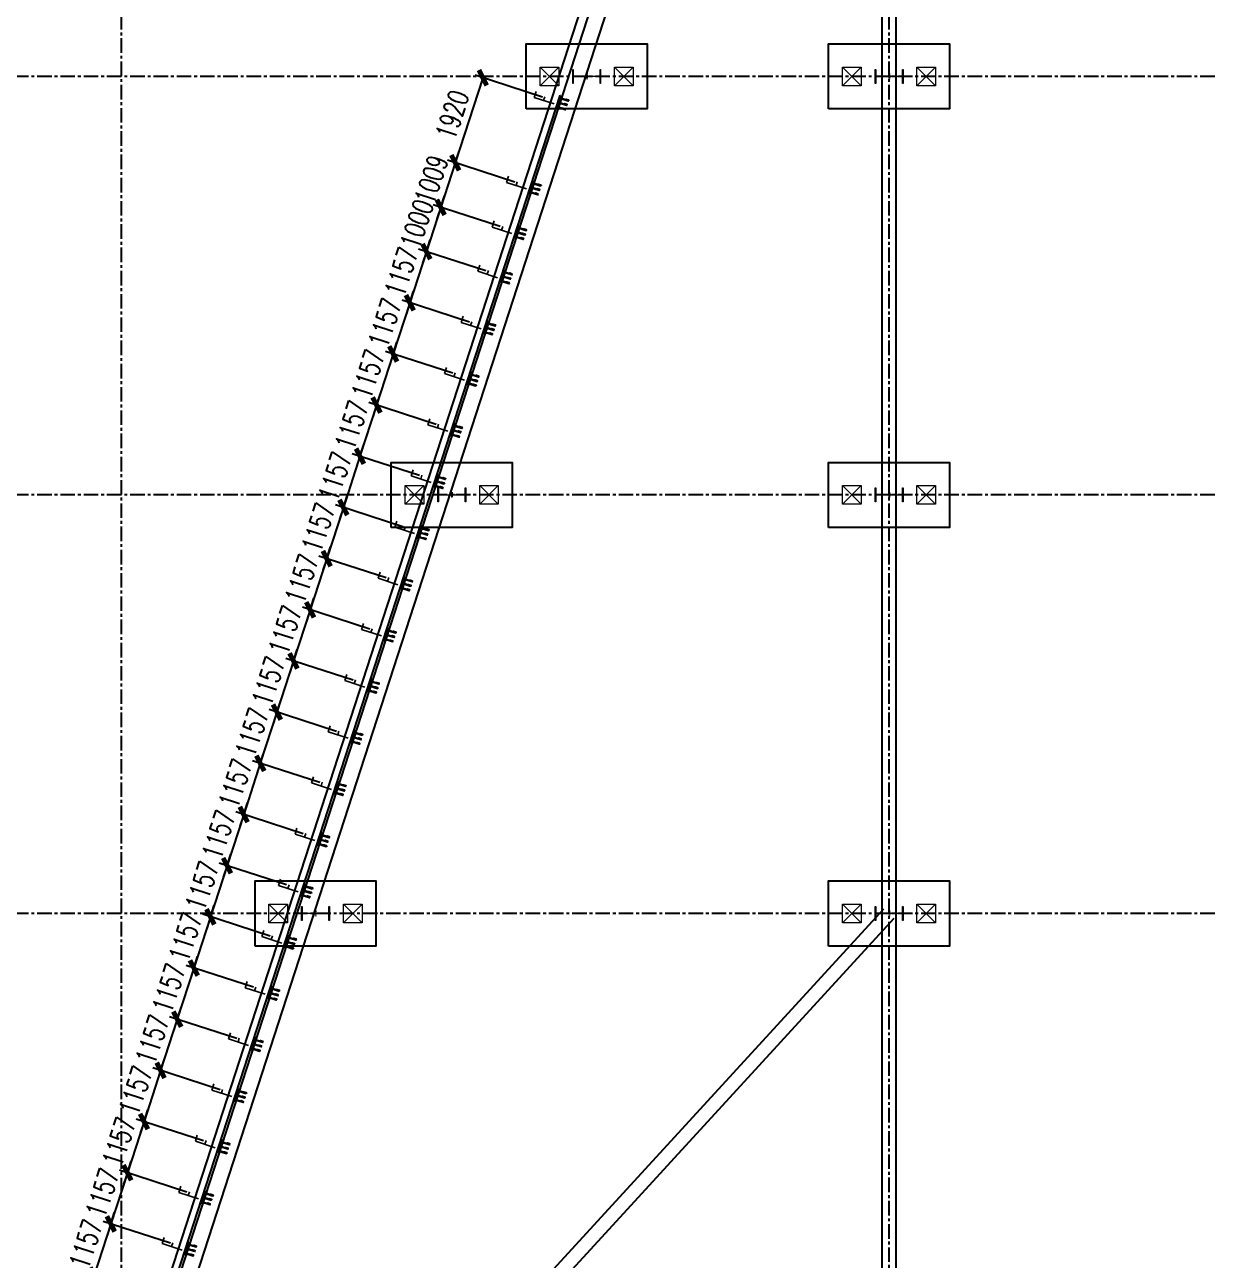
# Model space of a CAD drawing. Extents: x 782294 to 1727252, y -631030 to 17645.
# Drawn here: x 1018017 to 1043480, y -190389 to -163820 of the extents above; entities that cross this region are included whole.
import ezdxf

# ---------------------------------------------------------------- set-up
doc = ezdxf.new("R2010")
doc.units = 0
doc.linetypes.add('CENTER', pattern=[2, 1.25, -0.25, 0.25, -0.25])
doc.layers.get('Defpoints').update_dxf_attribs({"color": 210})
for name, color, linetype in [('!ZN1-填充-8', 8, 'Continuous'), ('!ZN3-铝板幕墙-3', 3, 'Continuous'), ('2钢材断面', 2, 'Continuous'), ('30预埋件', 30, 'Continuous'), ('40钢材投影', 40, 'Continuous'), ('ALT_CEN-0-30', 1, 'CENTER'), ('DIM', 173, 'Continuous'), ('DOTE', 1, 'CENTER'), ('S-BKL', 4, 'Continuous'), ('S-DOTE1', 140, 'CENTER'), ('S-HATCH1-W', 252, 'Continuous'), ('结构轮廓线', 1, 'Continuous')]:
    doc.layers.add(name, color=color, linetype=linetype)
doc.layers.add('S-col', color=2, linetype='Continuous', lineweight=0)
doc.layers.add('S-zhuang', color=1, linetype='Continuous', lineweight=0)
doc.styles.add('DHTEXT-1', font='romans.shx', dxfattribs={"width": 0.7, "bigfont": 'chinese.shx'})
doc.dimstyles.new('ZN175', dxfattribs={"dimscale": 175, "dimtxt": 2.5, "dimasz": 1.5, "dimexe": 1, "dimexo": 2, "dimgap": 0.9, "dimtad": 1, "dimdec": 0, "dimdsep": 46, "dimtxsty": 'DHTEXT-1', "dimblk": 'ARCHTICK', "dimcen": 2.5, "dimclrd": 173, "dimclre": 173, "dimclrt": 7, "dimazin": 2, "dimtfac": 1, "dimtdec": 0, "dimtix": 1, "dimtmove": 2, "dimatfit": 3, "dimfxl": 0, "dimtolj": 1, "dimtzin": 0, "dimarcsym": 0})

# ---------------------------------------------------------------- blocks, each defined once
blk = doc.blocks.new('20250901082728')
at = {"layer": 'DOTE', "ltscale": 250}
for p, q in [((10499.95834201179, -5994.007511187607), (10499.95834201202, 99662.32227753193)), ((26999.95834201179, -5993.867309220164), (26999.95834201179, 99662.32227753228)), ((109499.958342012, 81000.00000000044), (-8092.241983257001, 81000.0000000002)), ((109499.958342012, 72000.00000000067), (-8092.241983257001, 72000.0000000002)), ((109499.958342012, 63000.00000000044), (-8092.241983257001, 63000.00000000044))]:
    blk.add_line(p, q, dxfattribs=at)
at = {"layer": 'DOTE', "linetype": 'ByBlock'}
blk.add_lwpolyline([(-2087.56196256401, 12582.61856275247), (24398.96629136708, 94214.71428946438)], dxfattribs=at)
blk = doc.blocks.new('234')
at = {"layer": '!ZN1-填充-8'}
h = blk.add_hatch(color=252, dxfattribs=at)
h.dxf.hatch_style = 1
h.paths.add_polyline_path([(-105.0000001721201, -9.999999742969521), (-112.944251794368, -9.999999742969521), (-105.0000000904838, -18.00872988569608)])
h = blk.add_hatch(color=252, dxfattribs=at)
h.dxf.hatch_style = 1
h.paths.add_polyline_path([(-95.00000097590964, -18.00872988569608), (-105.0000005331822, -18.00872989588242), (-105.0000005331822, -9.999999753155862), (-95.0000008942734, -9.999999742969521)])
h = blk.add_hatch(color=252, dxfattribs=at)
h.dxf.hatch_style = 1
h.paths.add_polyline_path([(-95.0000008942734, -9.999999742969521), (-87.05574927202542, -9.999999742969521), (-95.00000097590964, -18.00872988569608)])
h = blk.add_hatch(color=252, dxfattribs=at)
h.dxf.hatch_style = 1
h.paths.add_polyline_path([(-4.999730351133621, -9.999999742969521), (-12.9439819733816, -9.999999742969521), (-4.999730269497377, -18.00872988569608)])
h = blk.add_hatch(color=252, dxfattribs=at)
h.dxf.hatch_style = 1
h.paths.add_polyline_path([(5.000268845076789, -18.00872988569608), (-4.999730712195742, -18.00872989588242), (-4.999730712195742, -9.999999753155862), (5.000268926713034, -9.999999742969521)])
h = blk.add_hatch(color=252, dxfattribs=at)
h.dxf.hatch_style = 1
h.paths.add_polyline_path([(5.000268926713034, -9.999999742969521), (12.94452054896101, -9.999999742969521), (5.000268845076789, -18.00872988569608)])
h = blk.add_hatch(color=252, dxfattribs=at)
h.dxf.hatch_style = 1
h.paths.add_polyline_path([(95.00000220880611, -10.00000083513441), (87.05575058655813, -10.00000083513441), (95.00000229044235, -18.00873097786098)])
h = blk.add_hatch(color=252, dxfattribs=at)
h.dxf.hatch_style = 1
h.paths.add_polyline_path([(105.0000014050165, -18.00873097786098), (95.00000184774399, -18.00873098804732), (95.00000184774399, -10.00000084532076), (105.0000014866528, -10.00000083513441)])
h = blk.add_hatch(color=252, dxfattribs=at)
h.dxf.hatch_style = 1
h.paths.add_polyline_path([(105.0000014866528, -10.00000083513441), (112.9442531089007, -10.00000083513441), (105.0000014050165, -18.00873097786098)])
at = {"layer": '2钢材断面'}
for p, q in [((-150, 0), (-150, -10)), ((150, 0), (-150, 0)), ((150, 0), (150, -10)), ((-94, -10), (-150, -10)), ((0, -10), (-94, -10)), ((105.9999999126303, -10.00000115769217), (0, -10)), ((150, -10), (105.9999999038409, -10.00000015631667))]:
    blk.add_line(p, q, dxfattribs=at)
at = {"layer": '40钢材投影'}
for p, q in [((-105.0000000904838, -18.00872988569608), (-112.944251794368, -9.999999742969521)), ((-105, -10), (-105, -200.0000005788461)), ((-95, -200.0000005788461), (-105, -200.0000005788461)), ((-95, -10), (-95, -200.0000005788461)), ((-95.00000097590964, -18.00872988569608), (-87.05574927202542, -9.999999742969521)), ((-4.999730269497377, -18.00872988569608), (-12.9439819733816, -9.999999742969521)), ((-5, -10), (-5, -200.0000005788461)), ((5, -200.0000005788461), (-5, -200.0000005788461)), ((5, -10), (5, -200.0000005788461)), ((5.000268845076789, -18.00872988569608), (12.94452054896101, -9.999999742969521)), ((95.00000229044235, -18.00873097786098), (87.05575058655813, -10.00000083513441)), ((95.00000238092616, -10), (95.00000238092616, -200.0000005788461)), ((105.0000023809262, -200.0000005788461), (95.00000238092616, -200.0000005788461)), ((105.0000023809262, -10), (105.0000023809262, -200.0000005788461)), ((105.0000014050165, -18.00873097786098), (112.9442531089007, -10.00000083513441))]:
    blk.add_line(p, q, dxfattribs=at)
for points in [[(-95, -172.0000005788461), (-95, -150.0000005788461), (-85, -150.0000005788461), (-85, -200.0000005788461), (-95, -200.0000005788461), (-95, -184.0000005788461)], [(5, -172.0000005788461), (5, -150.0000005788461), (15, -150.0000005788461), (15, -200.0000005788461), (5, -200.0000005788461), (5, -184.0000005788461)], [(105.0000023809262, -172.0000005788461), (105.0000023809262, -150.0000005788461), (115.0000023809262, -150.0000005788461), (115.0000023809262, -200.0000005788461), (105.0000023809262, -200.0000005788461), (105.0000023809262, -184.0000005788461)]]:
    blk.add_lwpolyline(points, dxfattribs=at)
at = {"layer": 'ALT_CEN-0-30', "ltscale": 0.3}
for p, q in [((-100, 0), (-100, -215.2954922874487)), ((0, 0), (0, -215.2954922874487)), ((100.0000023809262, 0), (100.0000023809262, -215.2954922874487))]:
    blk.add_line(p, q, dxfattribs=at)
blk = doc.blocks.new('20250912155743')
at = {"layer": '40钢材投影', "color": 2, "ltscale": 500, "rotation": 72.02175323771911}
blk.add_blockref('234', (0, 0), dxfattribs=at)
at = {"layer": '30预埋件', "style": 'DHTEXT-1', "text_generation_flag": 6, "width": 0.55}
blk.add_attdef('B', (-95.28506562643452, -79.7298647048301), '', height=450, rotation=251.9335077013559, dxfattribs=at)
blk = doc.blocks.new('20250913102435')
at = {"layer": '结构轮廓线', "ltscale": 500}
for p in [(19879.99013405549, 80446.3572041255), (19287.31602494745, 78619.93467990935), (18975.9740543064, 77660.48330659329), (18667.43835867988, 76709.6799302403), (18310.34184271249, 75609.22841724387), (17953.24532674497, 74508.77690424694), (17596.14881077758, 73408.32539125014), (17239.05229481007, 72307.87387825336), (16881.95577884256, 71207.42236525647), (16524.85926287516, 70106.97085225975), (16167.76274690777, 69006.51933926294), (15810.66623094026, 67906.06782626631), (15453.56971497287, 66805.61631326945), (15096.47319900547, 65705.16480027276), (14739.37668303796, 64604.7132872761), (14382.28016707057, 63504.26177427929), (14025.193243708, 62403.83982246852), (13668.09672774049, 61303.38830947163), (13311.00021177309, 60202.93679647488), (12953.9036958057, 59102.4852834781), (12596.80717983819, 58002.03377048144), (12239.71066387068, 56901.58225748458), (11882.6141479034, 55801.13074448789)]:
    blk.add_blockref('20250912155743', p, dxfattribs=at).add_auto_attribs({'B': 'F'})
blk = doc.blocks.new('_ArchTick')
at = {"color": 0, "linetype": 'ByBlock', "const_width": 0.4}
blk.add_lwpolyline([(-0.5, -0.5), (0.5, 0.5)], dxfattribs=at)
blk = doc.blocks.new('*D560')
at = {"layer": 'Defpoints', "color": 0, "ltscale": 1750, "transparency": 16777216}
for p in [(1029477.373619386, -165484.6931876392), (1027271.359342755, -166787.5872394753), (1028884.699389331, -167311.1160845854)]:
    blk.add_point(p, dxfattribs=at)
at = {"layer": 'DIM', "color": 173, "linetype": 'ByBlock', "lineweight": -2, "ltscale": 1750, "transparency": 16777216}
for p, q in [((1027864.03357281, -164961.1643425291), (1027271.359342755, -166787.5872394753)), ((1029144.462799579, -165376.6636266127), (1027697.578162906, -164907.1495620158)), ((1028551.788569524, -167203.0865235589), (1027104.903932852, -166733.572458962))]:
    blk.add_line(p, q, dxfattribs=at)
at = {"layer": 'DIM', "color": 173, "lineweight": -2, "ltscale": 1750, "transparency": 16777216, "xscale": 262.5, "yscale": 262.5, "zscale": 262.5}
for p, rotation in [((1027864.03357281, -164961.1643425291), 72.02175323781792), ((1027271.359342755, -166787.5872394753), 252.0217532378179)]:
    blk.add_blockref('_ArchTick', p, dxfattribs=dict(at, rotation=rotation))
at = {"layer": 'DIM', "color": 7, "ltscale": 1750, "transparency": 16777216, "insert": (1027209.81732649, -165758.2440128988), "char_height": 437.5, "attachment_point": 5, "rotation": 72.02175323781789, "style": 'DHTEXT-1'}
blk.add_mtext('\\A1;1920', dxfattribs=at)
blk = doc.blocks.new('*D561')
at = {"layer": 'Defpoints', "color": 0, "ltscale": 1750, "transparency": 16777216}
for p in [(1028884.699389331, -167311.1160845853), (1026959.978233626, -167747.1592244342), (1028573.318280204, -168270.6880695556)]:
    blk.add_point(p, dxfattribs=at)
at = {"layer": 'DIM', "color": 173, "linetype": 'ByBlock', "lineweight": -2, "ltscale": 1750, "transparency": 16777216}
for p, q in [((1027271.359342753, -166787.5872394639), (1027352.381513524, -166537.9041246093)), ((1027271.359342753, -166787.5872394639), (1026959.978233626, -167747.1592244342)), ((1028551.788569525, -167203.0865235568), (1027104.90393285, -166733.5724589496)), ((1028240.407460398, -168162.6585085271), (1026793.522823723, -167693.1444439199)), ((1026959.978233626, -167747.1592244342), (1026878.956062855, -167996.8423392888))]:
    blk.add_line(p, q, dxfattribs=at)
at = {"layer": 'DIM', "color": 173, "lineweight": -2, "ltscale": 1750, "transparency": 16777216, "xscale": 262.5, "yscale": 262.5, "zscale": 262.5}
for p, rotation in [((1027271.359342753, -166787.5872394639), 252.0217532374742), ((1026959.978233626, -167747.1592244342), 72.02175323747419)]:
    blk.add_blockref('_ArchTick', p, dxfattribs=dict(at, rotation=rotation))
at = {"layer": 'DIM', "color": 7, "ltscale": 1750, "transparency": 16777216, "insert": (1026757.789656898, -167151.2414538432), "char_height": 437.5, "attachment_point": 5, "rotation": 72.02175323747419, "style": 'DHTEXT-1'}
blk.add_mtext('\\A1;1009', dxfattribs=at)
blk = doc.blocks.new('*D562')
at = {"layer": 'Defpoints', "color": 0, "ltscale": 1750, "transparency": 16777216}
for p in [(1028573.318280204, -168270.6880695556), (1026651.442537996, -168697.962600786), (1028264.782584578, -169221.4914459086)]:
    blk.add_point(p, dxfattribs=at)
at = {"layer": 'DIM', "color": 173, "linetype": 'ByBlock', "lineweight": -2, "ltscale": 1750, "transparency": 16777216}
for p, q in [((1026959.978233626, -167747.1592244342), (1027041.000404397, -167497.4761095796)), ((1026959.978233626, -167747.1592244342), (1026651.442537996, -168697.962600786)), ((1028240.407460398, -168162.6585085271), (1026793.522823723, -167693.1444439199)), ((1027931.871764771, -169113.4618848801), (1026484.987128093, -168643.9478202717)), ((1026651.442537996, -168697.962600786), (1026570.420367224, -168947.6457156406))]:
    blk.add_line(p, q, dxfattribs=at)
at = {"layer": 'DIM', "color": 173, "lineweight": -2, "ltscale": 1750, "transparency": 16777216, "xscale": 262.5, "yscale": 262.5, "zscale": 262.5}
for p, rotation in [((1026959.978233626, -167747.1592244342), 252.0217532374742), ((1026651.442537996, -168697.962600786), 72.02175323747419)]:
    blk.add_blockref('_ArchTick', p, dxfattribs=dict(at, rotation=rotation))
at = {"layer": 'DIM', "color": 7, "ltscale": 1750, "transparency": 16777216, "insert": (1026447.831254519, -168106.4291345043), "char_height": 437.5, "attachment_point": 5, "rotation": 72.02175323747419, "style": 'DHTEXT-1'}
blk.add_mtext('\\A1;1000', dxfattribs=at)
blk = doc.blocks.new('*D563')
at = {"layer": 'Defpoints', "color": 0, "ltscale": 1750, "transparency": 16777216}
for p in [(1028264.782584578, -169221.4914459086), (1026294.346022024, -169798.414113781), (1027907.68606861, -170321.9429589051)]:
    blk.add_point(p, dxfattribs=at)
at = {"layer": 'DIM', "color": 173, "linetype": 'ByBlock', "lineweight": -2, "ltscale": 1750, "transparency": 16777216}
for p, q in [((1026651.442537996, -168697.962600786), (1026294.346022024, -169798.414113781)), ((1027931.871764771, -169113.4618848801), (1026484.987128093, -168643.9478202717)), ((1026651.442537996, -168697.962600786), (1026732.464708767, -168448.2794859314)), ((1027574.775248804, -170213.9133978766), (1026127.890612121, -169744.3993332668)), ((1026294.346022024, -169798.414113781), (1026213.323851253, -170048.0972286356))]:
    blk.add_line(p, q, dxfattribs=at)
at = {"layer": 'DIM', "color": 173, "lineweight": -2, "ltscale": 1750, "transparency": 16777216, "xscale": 262.5, "yscale": 262.5, "zscale": 262.5}
for p, rotation in [((1026651.442537996, -168697.962600786), 252.0217532374742), ((1026294.346022024, -169798.414113781), 72.02175323747419)]:
    blk.add_blockref('_ArchTick', p, dxfattribs=dict(at, rotation=rotation))
at = {"layer": 'DIM', "color": 7, "ltscale": 1750, "transparency": 16777216, "insert": (1026115.015148718, -169132.0565791777), "char_height": 437.5, "attachment_point": 5, "rotation": 72.02175323747419, "style": 'DHTEXT-1'}
blk.add_mtext('\\A1;1157', dxfattribs=at)
blk = doc.blocks.new('*D564')
at = {"layer": 'Defpoints', "color": 0, "ltscale": 1750, "transparency": 16777216}
for p in [(1027907.68606861, -170321.9429589051), (1025937.249506053, -170898.8656267767), (1027550.589552643, -171422.3944719021)]:
    blk.add_point(p, dxfattribs=at)
at = {"layer": 'DIM', "color": 173, "linetype": 'ByBlock', "lineweight": -2, "ltscale": 1750, "transparency": 16777216}
for p, q in [((1027574.775248804, -170213.9133978766), (1026127.890612121, -169744.3993332668)), ((1026294.346022024, -169798.4141137811), (1026375.368192796, -169548.7309989265)), ((1026294.346022024, -169798.4141137811), (1025937.249506053, -170898.8656267767)), ((1027217.678732837, -171314.3649108736), (1025770.79409615, -170844.8508462624)), ((1025937.249506053, -170898.8656267767), (1025856.227335281, -171148.5487416313))]:
    blk.add_line(p, q, dxfattribs=at)
at = {"layer": 'DIM', "color": 173, "lineweight": -2, "ltscale": 1750, "transparency": 16777216, "xscale": 262.5, "yscale": 262.5, "zscale": 262.5}
for p, rotation in [((1026294.346022024, -169798.4141137811), 252.0217532374742), ((1025937.249506053, -170898.8656267767), 72.02175323747419)]:
    blk.add_blockref('_ArchTick', p, dxfattribs=dict(at, rotation=rotation))
at = {"layer": 'DIM', "color": 7, "ltscale": 1750, "transparency": 16777216, "insert": (1025757.918632747, -170232.5080921731), "char_height": 437.5, "attachment_point": 5, "rotation": 72.02175323747419, "style": 'DHTEXT-1'}
blk.add_mtext('\\A1;1157', dxfattribs=at)
blk = doc.blocks.new('*D565')
at = {"layer": 'Defpoints', "color": 0, "ltscale": 1750, "transparency": 16777216}
for p in [(1027550.589552643, -171422.3944719021), (1025580.152990081, -171999.3171397721), (1027193.493036675, -172522.8459848989)]:
    blk.add_point(p, dxfattribs=at)
at = {"layer": 'DIM', "color": 173, "linetype": 'ByBlock', "lineweight": -2, "ltscale": 1750, "transparency": 16777216}
for p, q in [((1025937.249506053, -170898.8656267767), (1026018.271676824, -170649.1825119221)), ((1025937.249506053, -170898.8656267767), (1025580.152990081, -171999.3171397721)), ((1027217.678732837, -171314.3649108736), (1025770.79409615, -170844.8508462624)), ((1026860.582216869, -172414.8164238703), (1025413.697580178, -171945.3023592578)), ((1025580.152990081, -171999.3171397721), (1025499.13081931, -172249.0002546267))]:
    blk.add_line(p, q, dxfattribs=at)
at = {"layer": 'DIM', "color": 173, "lineweight": -2, "ltscale": 1750, "transparency": 16777216, "xscale": 262.5, "yscale": 262.5, "zscale": 262.5}
for p, rotation in [((1025937.249506053, -170898.8656267767), 252.0217532374742), ((1025580.152990081, -171999.3171397721), 72.02175323747419)]:
    blk.add_blockref('_ArchTick', p, dxfattribs=dict(at, rotation=rotation))
at = {"layer": 'DIM', "color": 7, "ltscale": 1750, "transparency": 16777216, "insert": (1025400.822116775, -171332.9596051686), "char_height": 437.5, "attachment_point": 5, "rotation": 72.02175323747419, "style": 'DHTEXT-1'}
blk.add_mtext('\\A1;1157', dxfattribs=at)
blk = doc.blocks.new('*D566')
at = {"layer": 'Defpoints', "color": 0, "ltscale": 1750, "transparency": 16777216}
for p in [(1027193.493036675, -172522.8459848989), (1025223.056474109, -173099.7686527675), (1026836.396520708, -173623.2974978957)]:
    blk.add_point(p, dxfattribs=at)
at = {"layer": 'DIM', "color": 173, "linetype": 'ByBlock', "lineweight": -2, "ltscale": 1750, "transparency": 16777216}
for p, q in [((1025580.152990081, -171999.3171397721), (1025661.175160852, -171749.6340249175)), ((1025580.152990081, -171999.3171397721), (1025223.056474109, -173099.7686527675)), ((1026860.582216869, -172414.8164238703), (1025413.697580178, -171945.3023592578)), ((1026503.485700902, -173515.2679368672), (1025056.601064206, -173045.7538722532)), ((1025223.056474109, -173099.7686527675), (1025142.034303338, -173349.4517676221))]:
    blk.add_line(p, q, dxfattribs=at)
at = {"layer": 'DIM', "color": 173, "lineweight": -2, "ltscale": 1750, "transparency": 16777216, "xscale": 262.5, "yscale": 262.5, "zscale": 262.5}
for p, rotation in [((1025580.152990081, -171999.3171397721), 252.0217532374742), ((1025223.056474109, -173099.7686527675), 72.02175323747419)]:
    blk.add_blockref('_ArchTick', p, dxfattribs=dict(at, rotation=rotation))
at = {"layer": 'DIM', "color": 7, "ltscale": 1750, "transparency": 16777216, "insert": (1025043.725600803, -172433.411118164), "char_height": 437.5, "attachment_point": 5, "rotation": 72.02175323747419, "style": 'DHTEXT-1'}
blk.add_mtext('\\A1;1157', dxfattribs=at)
blk = doc.blocks.new('*D567')
at = {"layer": 'Defpoints', "color": 0, "ltscale": 1750, "transparency": 16777216}
for p in [(1026836.396520708, -173623.2974978957), (1024865.959958137, -174200.220165763), (1026479.300004741, -174723.7490108926)]:
    blk.add_point(p, dxfattribs=at)
at = {"layer": 'DIM', "color": 173, "linetype": 'ByBlock', "lineweight": -2, "ltscale": 1750, "transparency": 16777216}
for p, q in [((1025223.056474109, -173099.7686527675), (1025304.078644881, -172850.0855379129)), ((1025223.056474109, -173099.7686527675), (1024865.959958137, -174200.220165763)), ((1026503.485700902, -173515.2679368672), (1025056.601064206, -173045.7538722532)), ((1026146.389184935, -174615.7194498641), (1024699.504548234, -174146.2053852487)), ((1024865.959958137, -174200.220165763), (1024784.937787366, -174449.9032806176))]:
    blk.add_line(p, q, dxfattribs=at)
at = {"layer": 'DIM', "color": 173, "lineweight": -2, "ltscale": 1750, "transparency": 16777216, "xscale": 262.5, "yscale": 262.5, "zscale": 262.5}
for p, rotation in [((1025223.056474109, -173099.7686527675), 252.0217532374742), ((1024865.959958137, -174200.220165763), 72.02175323747419)]:
    blk.add_blockref('_ArchTick', p, dxfattribs=dict(at, rotation=rotation))
at = {"layer": 'DIM', "color": 7, "ltscale": 1750, "transparency": 16777216, "insert": (1024686.629084832, -173533.8626311594), "char_height": 437.5, "attachment_point": 5, "rotation": 72.02175323747419, "style": 'DHTEXT-1'}
blk.add_mtext('\\A1;1157', dxfattribs=at)
blk = doc.blocks.new('*D568')
at = {"layer": 'Defpoints', "color": 0, "ltscale": 1750, "transparency": 16777216}
for p in [(1026479.300004741, -174723.7490108926), (1024508.863442166, -175300.6716787583), (1026122.203488776, -175824.2005238904)]:
    blk.add_point(p, dxfattribs=at)
at = {"layer": 'DIM', "color": 173, "linetype": 'ByBlock', "lineweight": -2, "ltscale": 1750, "transparency": 16777216}
for p, q in [((1024865.959958137, -174200.220165763), (1024946.982128909, -173950.5370509084)), ((1024865.959958137, -174200.220165763), (1024508.863442166, -175300.6716787583)), ((1026146.389184935, -174615.7194498641), (1024699.504548235, -174146.2053852487)), ((1025789.29266897, -175716.1709628619), (1024342.408032263, -175246.6568982441)), ((1024508.863442166, -175300.6716787583), (1024427.841271394, -175550.3547936129))]:
    blk.add_line(p, q, dxfattribs=at)
at = {"layer": 'DIM', "color": 173, "lineweight": -2, "ltscale": 1750, "transparency": 16777216, "xscale": 262.5, "yscale": 262.5, "zscale": 262.5}
for p, rotation in [((1024865.959958137, -174200.220165763), 252.0217532374742), ((1024508.863442166, -175300.6716787583), 72.02175323747419)]:
    blk.add_blockref('_ArchTick', p, dxfattribs=dict(at, rotation=rotation))
at = {"layer": 'DIM', "color": 7, "ltscale": 1750, "transparency": 16777216, "insert": (1024329.53256886, -174634.3141441549), "char_height": 437.5, "attachment_point": 5, "rotation": 72.02175323747419, "style": 'DHTEXT-1'}
blk.add_mtext('\\A1;1157', dxfattribs=at)
blk = doc.blocks.new('*D569')
at = {"layer": 'Defpoints', "color": 0, "ltscale": 1750, "transparency": 16777216}
for p in [(1026122.203488776, -175824.2005238904), (1024151.766926194, -176401.1231917537), (1025765.106972806, -176924.6520368861)]:
    blk.add_point(p, dxfattribs=at)
at = {"layer": 'DIM', "color": 173, "linetype": 'ByBlock', "lineweight": -2, "ltscale": 1750, "transparency": 16777216}
for p, q in [((1024508.863442166, -175300.6716787583), (1024589.885612937, -175050.9885639038)), ((1024508.863442166, -175300.6716787583), (1024151.766926194, -176401.1231917537)), ((1025789.29266897, -175716.1709628619), (1024342.408032263, -175246.6568982441)), ((1025432.196153, -176816.6224758577), (1023985.311516291, -176347.1084112395)), ((1024151.766926194, -176401.1231917537), (1024070.744755423, -176650.8063066083))]:
    blk.add_line(p, q, dxfattribs=at)
at = {"layer": 'DIM', "color": 173, "lineweight": -2, "ltscale": 1750, "transparency": 16777216, "xscale": 262.5, "yscale": 262.5, "zscale": 262.5}
for p, rotation in [((1024508.863442166, -175300.6716787583), 252.0217532374742), ((1024151.766926194, -176401.1231917537), 72.02175323747419)]:
    blk.add_blockref('_ArchTick', p, dxfattribs=dict(at, rotation=rotation))
at = {"layer": 'DIM', "color": 7, "ltscale": 1750, "transparency": 16777216, "insert": (1023972.436052888, -175734.7656571503), "char_height": 437.5, "attachment_point": 5, "rotation": 72.02175323747419, "style": 'DHTEXT-1'}
blk.add_mtext('\\A1;1157', dxfattribs=at)
blk = doc.blocks.new('*D570')
at = {"layer": 'Defpoints', "color": 0, "ltscale": 1750, "transparency": 16777216}
for p in [(1025765.106972806, -176924.6520368861), (1023794.670410222, -177501.574704749), (1025408.010456839, -178025.1035498829)]:
    blk.add_point(p, dxfattribs=at)
at = {"layer": 'DIM', "color": 173, "linetype": 'ByBlock', "lineweight": -2, "ltscale": 1750, "transparency": 16777216}
for p, q in [((1024151.766926194, -176401.1231917537), (1024232.789096965, -176151.4400768991)), ((1024151.766926194, -176401.1231917537), (1023794.670410222, -177501.574704749)), ((1025432.196153, -176816.6224758577), (1023985.311516291, -176347.1084112395)), ((1025075.099637032, -177917.0739888543), (1023628.215000319, -177447.5599242348)), ((1023794.670410222, -177501.574704749), (1023713.648239451, -177751.2578196036))]:
    blk.add_line(p, q, dxfattribs=at)
at = {"layer": 'DIM', "color": 173, "lineweight": -2, "ltscale": 1750, "transparency": 16777216, "xscale": 262.5, "yscale": 262.5, "zscale": 262.5}
for p, rotation in [((1024151.766926194, -176401.1231917537), 252.0217532374742), ((1023794.670410222, -177501.574704749), 72.02175323747419)]:
    blk.add_blockref('_ArchTick', p, dxfattribs=dict(at, rotation=rotation))
at = {"layer": 'DIM', "color": 7, "ltscale": 1750, "transparency": 16777216, "insert": (1023615.339536917, -176835.2171701456), "char_height": 437.5, "attachment_point": 5, "rotation": 72.02175323747419, "style": 'DHTEXT-1'}
blk.add_mtext('\\A1;1157', dxfattribs=at)
blk = doc.blocks.new('*D571')
at = {"layer": 'Defpoints', "color": 0, "ltscale": 1750, "transparency": 16777216}
for p in [(1025408.010456839, -178025.1035498829), (1023437.573894251, -178602.0262177445), (1025050.913940871, -179125.5550628797)]:
    blk.add_point(p, dxfattribs=at)
at = {"layer": 'DIM', "color": 173, "linetype": 'ByBlock', "lineweight": -2, "ltscale": 1750, "transparency": 16777216}
for p, q in [((1025075.099637032, -177917.0739888543), (1023628.215000319, -177447.5599242347)), ((1023794.670410222, -177501.574704749), (1023875.692580994, -177251.8915898944)), ((1023794.670410222, -177501.574704749), (1023437.573894251, -178602.0262177445)), ((1024718.003121065, -179017.5255018513), (1023271.118484348, -178548.0114372302)), ((1023437.573894251, -178602.0262177445), (1023356.551723479, -178851.7093325991))]:
    blk.add_line(p, q, dxfattribs=at)
at = {"layer": 'DIM', "color": 173, "lineweight": -2, "ltscale": 1750, "transparency": 16777216, "xscale": 262.5, "yscale": 262.5, "zscale": 262.5}
for p, rotation in [((1023794.670410222, -177501.574704749), 252.0217532374742), ((1023437.573894251, -178602.0262177445), 72.02175323747419)]:
    blk.add_blockref('_ArchTick', p, dxfattribs=dict(at, rotation=rotation))
at = {"layer": 'DIM', "color": 7, "ltscale": 1750, "transparency": 16777216, "insert": (1023258.243020945, -177935.6686831409), "char_height": 437.5, "attachment_point": 5, "rotation": 72.02175323747419, "style": 'DHTEXT-1'}
blk.add_mtext('\\A1;1157', dxfattribs=at)
blk = doc.blocks.new('*D572')
at = {"layer": 'Defpoints', "color": 0, "ltscale": 1750, "transparency": 16777216}
for p in [(1025050.913940871, -179125.5550628797), (1023080.477378279, -179702.4777307398), (1024693.817424904, -180226.0065758764)]:
    blk.add_point(p, dxfattribs=at)
at = {"layer": 'DIM', "color": 173, "linetype": 'ByBlock', "lineweight": -2, "ltscale": 1750, "transparency": 16777216}
for p, q in [((1023437.573894251, -178602.0262177445), (1023518.596065022, -178352.3431028899)), ((1023437.573894251, -178602.0262177445), (1023080.477378279, -179702.4777307398)), ((1024718.003121065, -179017.5255018513), (1023271.118484348, -178548.0114372302)), ((1024360.906605098, -180117.9770148479), (1022914.021968376, -179648.4629502256)), ((1023080.477378279, -179702.4777307398), (1022999.455207508, -179952.1608455944))]:
    blk.add_line(p, q, dxfattribs=at)
at = {"layer": 'DIM', "color": 173, "lineweight": -2, "ltscale": 1750, "transparency": 16777216, "xscale": 262.5, "yscale": 262.5, "zscale": 262.5}
for p, rotation in [((1023437.573894251, -178602.0262177445), 252.0217532374742), ((1023080.477378279, -179702.4777307398), 72.02175323747419)]:
    blk.add_blockref('_ArchTick', p, dxfattribs=dict(at, rotation=rotation))
at = {"layer": 'DIM', "color": 7, "ltscale": 1750, "transparency": 16777216, "insert": (1022901.146504973, -179036.1201961364), "char_height": 437.5, "attachment_point": 5, "rotation": 72.02175323747419, "style": 'DHTEXT-1'}
blk.add_mtext('\\A1;1157', dxfattribs=at)
blk = doc.blocks.new('*D573')
at = {"layer": 'Defpoints', "color": 0, "ltscale": 1750, "transparency": 16777216}
for p in [(1024693.817424904, -180226.0065758764), (1022723.380862307, -180802.9292437352), (1024336.720908936, -181326.4580888732)]:
    blk.add_point(p, dxfattribs=at)
at = {"layer": 'DIM', "color": 173, "linetype": 'ByBlock', "lineweight": -2, "ltscale": 1750, "transparency": 16777216}
for p, q in [((1023080.477378279, -179702.4777307398), (1023161.49954905, -179452.7946158852)), ((1023080.477378279, -179702.4777307398), (1022723.380862307, -180802.9292437352)), ((1024360.906605098, -180117.9770148479), (1022914.021968376, -179648.4629502255)), ((1024003.81008913, -181218.4285278447), (1022556.925452404, -180748.9144632209)), ((1022723.380862307, -180802.9292437352), (1022642.358691536, -181052.6123585897))]:
    blk.add_line(p, q, dxfattribs=at)
at = {"layer": 'DIM', "color": 173, "lineweight": -2, "ltscale": 1750, "transparency": 16777216, "xscale": 262.5, "yscale": 262.5, "zscale": 262.5}
for p, rotation in [((1023080.477378279, -179702.4777307398), 252.0217532374742), ((1022723.380862307, -180802.9292437352), 72.02175323747419)]:
    blk.add_blockref('_ArchTick', p, dxfattribs=dict(at, rotation=rotation))
at = {"layer": 'DIM', "color": 7, "ltscale": 1750, "transparency": 16777216, "insert": (1022544.049989001, -180136.5717091317), "char_height": 437.5, "attachment_point": 5, "rotation": 72.02175323747419, "style": 'DHTEXT-1'}
blk.add_mtext('\\A1;1157', dxfattribs=at)
blk = doc.blocks.new('*D574')
at = {"layer": 'Defpoints', "color": 0, "ltscale": 1750, "transparency": 16777216}
for p in [(1024336.720908936, -181326.4580888732), (1022366.284346336, -181903.3807567305), (1023979.624392969, -182426.90960187)]:
    blk.add_point(p, dxfattribs=at)
at = {"layer": 'DIM', "color": 173, "linetype": 'ByBlock', "lineweight": -2, "ltscale": 1750, "transparency": 16777216}
for p, q in [((1022723.380862307, -180802.9292437352), (1022804.403033079, -180553.2461288806)), ((1022723.380862307, -180802.9292437352), (1022366.284346336, -181903.3807567305)), ((1024003.81008913, -181218.4285278447), (1022556.925452404, -180748.9144632209)), ((1023646.713573163, -182318.8800408415), (1022199.828936432, -181849.3659762162)), ((1022366.284346336, -181903.3807567305), (1022285.262175564, -182153.0638715851))]:
    blk.add_line(p, q, dxfattribs=at)
at = {"layer": 'DIM', "color": 173, "lineweight": -2, "ltscale": 1750, "transparency": 16777216, "xscale": 262.5, "yscale": 262.5, "zscale": 262.5}
for p, rotation in [((1022723.380862307, -180802.9292437352), 252.0217532374742), ((1022366.284346336, -181903.3807567305), 72.02175323747419)]:
    blk.add_blockref('_ArchTick', p, dxfattribs=dict(at, rotation=rotation))
at = {"layer": 'DIM', "color": 7, "ltscale": 1750, "transparency": 16777216, "insert": (1022186.95347303, -181237.023222127), "char_height": 437.5, "attachment_point": 5, "rotation": 72.02175323747419, "style": 'DHTEXT-1'}
blk.add_mtext('\\A1;1157', dxfattribs=at)
blk = doc.blocks.new('*D575')
at = {"layer": 'Defpoints', "color": 0, "ltscale": 1750, "transparency": 16777216}
for p in [(1023979.624392969, -182426.90960187), (1022009.197422969, -183003.8027085399), (1023622.537469607, -183527.3315536809)]:
    blk.add_point(p, dxfattribs=at)
at = {"layer": 'DIM', "color": 173, "linetype": 'ByBlock', "lineweight": -2, "ltscale": 1750, "transparency": 16777216}
for p, q in [((1022366.284346336, -181903.3807567305), (1022447.306517107, -181653.6976418759)), ((1022366.284346336, -181903.3807567305), (1022009.197422969, -183003.8027085399)), ((1023646.713573163, -182318.8800408415), (1022199.828936432, -181849.3659762162)), ((1023289.626649801, -183419.3019926523), (1021842.742013066, -182949.7879280256)), ((1022009.197422969, -183003.8027085399), (1021928.175252197, -183253.4858233945))]:
    blk.add_line(p, q, dxfattribs=at)
at = {"layer": 'DIM', "color": 173, "lineweight": -2, "ltscale": 1750, "transparency": 16777216, "xscale": 262.5, "yscale": 262.5, "zscale": 262.5}
for p, rotation in [((1022366.284346336, -181903.3807567305), 252.0217532374742), ((1022009.197422969, -183003.8027085399), 72.02175323747419)]:
    blk.add_blockref('_ArchTick', p, dxfattribs=dict(at, rotation=rotation))
at = {"layer": 'DIM', "color": 7, "ltscale": 1750, "transparency": 16777216, "insert": (1021829.86175336, -182337.4599545294), "char_height": 437.5, "attachment_point": 5, "rotation": 72.02175323747419, "style": 'DHTEXT-1'}
blk.add_mtext('\\A1;1157', dxfattribs=at)
blk = doc.blocks.new('*D576')
at = {"layer": 'Defpoints', "color": 0, "ltscale": 1750, "transparency": 16777216}
for p in [(1023622.537469607, -183527.3315536809), (1021652.100906997, -184104.2542215354), (1023265.440953642, -184627.7830666785)]:
    blk.add_point(p, dxfattribs=at)
at = {"layer": 'DIM', "color": 173, "linetype": 'ByBlock', "lineweight": -2, "ltscale": 1750, "transparency": 16777216}
for p, q in [((1022009.197422969, -183003.8027085399), (1022090.21959374, -182754.1195936853)), ((1022009.197422969, -183003.8027085399), (1021652.100906997, -184104.2542215354)), ((1023289.626649801, -183419.3019926523), (1021842.742013066, -182949.7879280257)), ((1022932.530133836, -184519.75350565), (1021485.645497094, -184050.2394410212)), ((1021652.100906997, -184104.2542215354), (1021571.078736226, -184353.93733639))]:
    blk.add_line(p, q, dxfattribs=at)
at = {"layer": 'DIM', "color": 173, "lineweight": -2, "ltscale": 1750, "transparency": 16777216, "xscale": 262.5, "yscale": 262.5, "zscale": 262.5}
for p, rotation in [((1022009.197422969, -183003.8027085399), 252.0217532374742), ((1021652.100906997, -184104.2542215354), 72.02175323747419)]:
    blk.add_blockref('_ArchTick', p, dxfattribs=dict(at, rotation=rotation))
at = {"layer": 'DIM', "color": 7, "ltscale": 1750, "transparency": 16777216, "insert": (1021472.770033691, -183437.8966869319), "char_height": 437.5, "attachment_point": 5, "rotation": 72.02175323747419, "style": 'DHTEXT-1'}
blk.add_mtext('\\A1;1157', dxfattribs=at)
blk = doc.blocks.new('*D577')
at = {"layer": 'Defpoints', "color": 0, "ltscale": 1750, "transparency": 16777216}
for p in [(1023265.440953642, -184627.7830666785), (1021295.004391025, -185204.7057345307), (1022908.344437675, -185728.2345796753)]:
    blk.add_point(p, dxfattribs=at)
at = {"layer": 'DIM', "color": 173, "linetype": 'ByBlock', "lineweight": -2, "ltscale": 1750, "transparency": 16777216}
for p, q in [((1021652.100906997, -184104.2542215354), (1021733.123077768, -183854.5711066808)), ((1021652.100906997, -184104.2542215354), (1021295.004391025, -185204.7057345307)), ((1022932.530133836, -184519.75350565), (1021485.645497094, -184050.2394410212)), ((1022575.433617868, -185620.2050186468), (1021128.548981122, -185150.6909540165)), ((1021295.004391025, -185204.7057345307), (1021213.982220254, -185454.3888493853))]:
    blk.add_line(p, q, dxfattribs=at)
at = {"layer": 'DIM', "color": 173, "lineweight": -2, "ltscale": 1750, "transparency": 16777216, "xscale": 262.5, "yscale": 262.5, "zscale": 262.5}
for p, rotation in [((1021652.100906997, -184104.2542215354), 252.0217532374742), ((1021295.004391025, -185204.7057345307), 72.02175323747419)]:
    blk.add_blockref('_ArchTick', p, dxfattribs=dict(at, rotation=rotation))
at = {"layer": 'DIM', "color": 7, "ltscale": 1750, "transparency": 16777216, "insert": (1021115.67351772, -184538.3481999273), "char_height": 437.5, "attachment_point": 5, "rotation": 72.02175323747419, "style": 'DHTEXT-1'}
blk.add_mtext('\\A1;1157', dxfattribs=at)
blk = doc.blocks.new('*D578')
at = {"layer": 'Defpoints', "color": 0, "ltscale": 1750, "transparency": 16777216}
for p in [(1022908.344437675, -185728.2345796753), (1020937.907875054, -186305.1572475261), (1022551.247921704, -186828.6860926712)]:
    blk.add_point(p, dxfattribs=at)
at = {"layer": 'DIM', "color": 173, "linetype": 'ByBlock', "lineweight": -2, "ltscale": 1750, "transparency": 16777216}
for p, q in [((1022575.433617868, -185620.2050186468), (1021128.548981122, -185150.6909540165)), ((1021295.004391025, -185204.7057345307), (1021376.026561797, -184955.0226196761)), ((1021295.004391025, -185204.7057345307), (1020937.907875054, -186305.1572475261)), ((1022218.337101898, -186720.6565316427), (1020771.452465151, -186251.1424670119)), ((1020937.907875054, -186305.1572475261), (1020856.885704282, -186554.8403623807))]:
    blk.add_line(p, q, dxfattribs=at)
at = {"layer": 'DIM', "color": 173, "lineweight": -2, "ltscale": 1750, "transparency": 16777216, "xscale": 262.5, "yscale": 262.5, "zscale": 262.5}
for p, rotation in [((1021295.004391025, -185204.7057345307), 252.0217532374742), ((1020937.907875054, -186305.1572475261), 72.02175323747419)]:
    blk.add_blockref('_ArchTick', p, dxfattribs=dict(at, rotation=rotation))
at = {"layer": 'DIM', "color": 7, "ltscale": 1750, "transparency": 16777216, "insert": (1020758.577001748, -185638.7997129227), "char_height": 437.5, "attachment_point": 5, "rotation": 72.02175323747419, "style": 'DHTEXT-1'}
blk.add_mtext('\\A1;1157', dxfattribs=at)
blk = doc.blocks.new('*D579')
at = {"layer": 'Defpoints', "color": 0, "ltscale": 1750, "transparency": 16777216}
for p in [(1022551.247921704, -186828.6860926712), (1020580.811359082, -187405.6087605214), (1022194.151405737, -187929.1376056679)]:
    blk.add_point(p, dxfattribs=at)
at = {"layer": 'DIM', "color": 173, "linetype": 'ByBlock', "lineweight": -2, "ltscale": 1750, "transparency": 16777216}
for p, q in [((1020937.907875054, -186305.1572475261), (1021018.930045825, -186055.4741326715)), ((1020937.907875054, -186305.1572475261), (1020580.811359082, -187405.6087605214)), ((1022218.337101898, -186720.6565316427), (1020771.452465151, -186251.1424670119)), ((1021861.240585931, -187821.1080446393), (1020414.355949179, -187351.5939800072)), ((1020580.811359082, -187405.6087605214), (1020499.789188311, -187655.291875376))]:
    blk.add_line(p, q, dxfattribs=at)
at = {"layer": 'DIM', "color": 173, "lineweight": -2, "ltscale": 1750, "transparency": 16777216, "xscale": 262.5, "yscale": 262.5, "zscale": 262.5}
for p, rotation in [((1020937.907875054, -186305.1572475261), 252.0217532374742), ((1020580.811359082, -187405.6087605214), 72.02175323747419)]:
    blk.add_blockref('_ArchTick', p, dxfattribs=dict(at, rotation=rotation))
at = {"layer": 'DIM', "color": 7, "ltscale": 1750, "transparency": 16777216, "insert": (1020401.480485776, -186739.251225918), "char_height": 437.5, "attachment_point": 5, "rotation": 72.02175323747419, "style": 'DHTEXT-1'}
blk.add_mtext('\\A1;1157', dxfattribs=at)
blk = doc.blocks.new('*D580')
at = {"layer": 'Defpoints', "color": 0, "ltscale": 1750, "transparency": 16777216}
for p in [(1022194.151405737, -187929.1376056679), (1020223.71484311, -188506.0602735169), (1021837.054889772, -189029.5891186655)]:
    blk.add_point(p, dxfattribs=at)
at = {"layer": 'DIM', "color": 173, "linetype": 'ByBlock', "lineweight": -2, "ltscale": 1750, "transparency": 16777216}
for p, q in [((1020580.811359082, -187405.6087605214), (1020661.833529853, -187155.9256456668)), ((1020580.811359082, -187405.6087605214), (1020223.71484311, -188506.0602735169)), ((1021861.240585931, -187821.1080446393), (1020414.355949179, -187351.5939800072)), ((1021504.144069966, -188921.559557637), (1020057.259433207, -188452.0454930027)), ((1020223.71484311, -188506.0602735169), (1020142.692672339, -188755.7433883715))]:
    blk.add_line(p, q, dxfattribs=at)
at = {"layer": 'DIM', "color": 173, "lineweight": -2, "ltscale": 1750, "transparency": 16777216, "xscale": 262.5, "yscale": 262.5, "zscale": 262.5}
for p, rotation in [((1020580.811359082, -187405.6087605214), 252.0217532374742), ((1020223.71484311, -188506.0602735169), 72.02175323747419)]:
    blk.add_blockref('_ArchTick', p, dxfattribs=dict(at, rotation=rotation))
at = {"layer": 'DIM', "color": 7, "ltscale": 1750, "transparency": 16777216, "insert": (1020044.383969805, -187839.7027389134), "char_height": 437.5, "attachment_point": 5, "rotation": 72.02175323747419, "style": 'DHTEXT-1'}
blk.add_mtext('\\A1;1157', dxfattribs=at)
blk = doc.blocks.new('*D581')
at = {"layer": 'Defpoints', "color": 0, "ltscale": 1750, "transparency": 16777216}
for p in [(1021837.054889772, -189029.5891186655), (1019866.618327138, -189606.5117865122), (1021479.958373805, -190130.0406316622)]:
    blk.add_point(p, dxfattribs=at)
at = {"layer": 'DIM', "color": 173, "linetype": 'ByBlock', "lineweight": -2, "ltscale": 1750, "transparency": 16777216}
for p, q in [((1020223.71484311, -188506.0602735169), (1020304.737013882, -188256.3771586623)), ((1020223.71484311, -188506.0602735169), (1019866.618327138, -189606.5117865122)), ((1021504.144069966, -188921.559557637), (1020057.259433207, -188452.0454930027)), ((1021147.047553999, -190022.0110706338), (1019700.162917236, -189552.4970059979)), ((1019866.618327138, -189606.5117865122), (1019785.596156367, -189856.1949013668))]:
    blk.add_line(p, q, dxfattribs=at)
at = {"layer": 'DIM', "color": 173, "lineweight": -2, "ltscale": 1750, "transparency": 16777216, "xscale": 262.5, "yscale": 262.5, "zscale": 262.5}
for p, rotation in [((1020223.71484311, -188506.0602735169), 252.0217532374742), ((1019866.618327138, -189606.5117865122), 72.02175323747419)]:
    blk.add_blockref('_ArchTick', p, dxfattribs=dict(at, rotation=rotation))
at = {"layer": 'DIM', "color": 7, "ltscale": 1750, "transparency": 16777216, "insert": (1019687.287453833, -188940.1542519088), "char_height": 437.5, "attachment_point": 5, "rotation": 72.02175323747419, "style": 'DHTEXT-1'}
blk.add_mtext('\\A1;1157', dxfattribs=at)
blk = doc.blocks.new('*D582')
at = {"layer": 'Defpoints', "color": 0, "ltscale": 1750, "transparency": 16777216}
for p in [(1021479.958373805, -190130.0406316622), (1019509.521537535, -190706.9641427476), (1021122.861584204, -191230.4929878983)]:
    blk.add_point(p, dxfattribs=at)
at = {"layer": 'DIM', "color": 173, "linetype": 'ByBlock', "lineweight": -2, "ltscale": 1750, "transparency": 16777216}
for p, q in [((1019866.618327138, -189606.5117865122), (1019947.64049791, -189356.8286716576)), ((1019866.618327138, -189606.5117865122), (1019509.521537535, -190706.9641427476)), ((1021147.047553999, -190022.0110706338), (1019700.162917236, -189552.4970059979)), ((1020789.950764398, -191122.4634268698), (1019343.066127633, -190652.9493622333)), ((1019509.521537535, -190706.9641427476), (1019428.499366764, -190956.6472576022))]:
    blk.add_line(p, q, dxfattribs=at)
at = {"layer": 'DIM', "color": 173, "lineweight": -2, "ltscale": 1750, "transparency": 16777216, "xscale": 262.5, "yscale": 262.5, "zscale": 262.5}
for p, rotation in [((1019866.618327138, -189606.5117865122), 252.0217532374742), ((1019509.521537535, -190706.9641427476), 72.02175323747419)]:
    blk.add_blockref('_ArchTick', p, dxfattribs=dict(at, rotation=rotation))
at = {"layer": 'DIM', "color": 7, "ltscale": 1750, "transparency": 16777216, "insert": (1019330.190801045, -190040.6061865241), "char_height": 437.5, "attachment_point": 5, "rotation": 72.02175323747419, "style": 'DHTEXT-1'}
blk.add_mtext('\\A1;1157', dxfattribs=at)
blk = doc.blocks.new('20250922145040')
at = {"layer": 'S-col'}
blk.add_lwpolyline([(-0.3749999996794031, -0.1875000000006821), (-0.3749999996794031, 0.1874999999993179), (-0.3599999996793031, 0.1874999999993179), (-0.3599999996793031, 0.004999999999199645), (0.3600000003207242, 0.004999999999199645), (0.3600000003207242, 0.1874999999993179), (0.3750000003205969, 0.1874999999993179), (0.3750000003205969, -0.1875000000006821), (0.3600000003207242, -0.1875000000006821), (0.3600000003207242, -0.00500000000079126), (-0.3599999996793031, -0.00500000000079126), (-0.3599999996793031, -0.1875000000006821)], close=True, dxfattribs=at)
blk = doc.blocks.new('S-ZHUANG-400')
at = {"layer": 'S-zhuang'}
for p, q in [((200, -200), (-200, 200)), ((-200, -200), (200, 200))]:
    blk.add_line(p, q, dxfattribs=at)
blk.add_lwpolyline([(-200, 200), (200, 200), (200, -200), (-200, -200)], close=True, dxfattribs=at)
blk = doc.blocks.new('CT2')
at = {"layer": 'S-DOTE1', "ltscale": 0.25}
for p, q in [((-193564.802562632, -187166.2174907324), (-193684.802562632, -187166.2174907324)), ((-193624.802562632, -187226.2174907324), (-193624.802562632, -187106.2174907324))]:
    blk.add_line(p, q, dxfattribs=at)
at = {"layer": 'S-HATCH1-W'}
blk.add_lwpolyline([(-194324.802562632, -185866.217490732), (-192924.802562632, -185866.217490732), (-192924.802562632, -188466.2174907329), (-194324.802562632, -188466.2174907329)], close=True, dxfattribs=at)
at = {"layer": 'S-zhuang'}
for p in [(-193624.802562632, -186366.217490732), (-193624.802562632, -187966.2174907329)]:
    blk.add_blockref('S-ZHUANG-400', p, dxfattribs=at)
blk = doc.blocks.new('A$Cda0970a6')
at = {"layer": 'S-BKL'}
for p, q in [((22952.7776505138, 90401.6342687477), (-391.8639874509827, 18461.29023803782)), ((8858.991738870187, 45184.56720556802), (23369.14968066325, 89900.0000000007)), ((26850.00000000146, 3.492459654808044e-10), (26850.00000000146, 90000.00000000052)), ((18639.4268789966, 54101.35869430564), (26889.4268866246, 63101.35869811988)), ((18860.57312100631, 53898.64130569529), (27110.57312863431, 62898.64130950952))]:
    blk.add_line(p, q, dxfattribs=at)
blk.add_lwpolyline([(27150.00000000146, 3.783497959375381e-10), (27150.00000000146, 90000.00000000052)], dxfattribs=at)
at = {"layer": 'S-col', "xscale": 800.0000000000005, "yscale": 800.0000000000005, "zscale": 800.0000000000005}
for p in [(20499.99999948821, 81000.00000381528), (26999.99999974482, 81000.00000381528), (17600.0000071176, 72000.00000381528), (27000.00000737421, 72000.00000381528), (14669.99999948821, 63000.00000381528), (27000.00000737421, 63000.00000381528)]:
    blk.add_blockref('20250922145040', p, dxfattribs=at)
at = {"layer": 'S-zhuang', "rotation": 90}
for p in [(-166666.2174836292, 274624.8025664466), (-160166.2174833713, 274624.8025615523), (-169566.2174759996, 265624.8025653667), (-160166.2174833709, 265624.8025615525), (-172496.217490989, 256624.8025664466), (-160166.217483371, 256624.8025615524)]:
    blk.add_blockref('CT2', p, dxfattribs=at)

msp = doc.modelspace()

# ---------------------------------------------------------------- linework, layer by layer
at = {"layer": '结构轮廓线', "color": 6, "ltscale": 500}
msp.add_line((1009347.34422593, -227518.6820734951), (1029523.63274325, -165342.138106392), dxfattribs=at)

# ---------------------------------------------------------------- block references
at = {"layer": '!ZN3-铝板幕墙-3', "ltscale": 1750}
msp.add_blockref('A$Cda0970a6', (1009597.302560552, -245931.1713761501), dxfattribs=at)
at = {"ltscale": 2000}
msp.add_blockref('20250901082728', (1009597.302560552, -245931.1713761501), dxfattribs=at)
at = {"layer": '结构轮廓线', "ltscale": 500}
msp.add_blockref('20250913102435', (1009597.344225901, -245931.1713761501), dxfattribs=at)

# ---------------------------------------------------------------- dimensions: what is measured, and where the dimension line sits
at = {"layer": 'DIM', "ltscale": 1750}
for p1, p2, distance, picture, middle in [((1029477.373619386, -165484.6931876392), (1028884.699389331, -167311.1160845853), -1696.1569967276048, '*D560', (1027209.81732649, -165758.2440128988)), ((1028884.699389331, -167311.1160845853), (1028573.318280204, -168270.6880695556), -1696.1569967330088, '*D561', (1026757.789656898, -167151.2414538432))]:
    dim = msp.add_aligned_dim(p1=p1, p2=p2, distance=distance, dimstyle='ZN175', dxfattribs=at)
    dim.commit()
    dim.dimension.update_dxf_attribs({"geometry": picture, "text_midpoint": middle})
for base, p1, p2, picture, middle in [((1026651.442537996, -168697.962600786), (1028573.318280204, -168270.6880695556), (1028264.782584577, -169221.4914459086), '*D562', (1026447.831254519, -168106.4291345043)), ((1026294.346022024, -169798.414113781), (1028264.782584577, -169221.4914459086), (1027907.68606861, -170321.9429589051), '*D563', (1026115.015148718, -169132.0565791777)), ((1025937.249506053, -170898.8656267767), (1027907.68606861, -170321.9429589051), (1027550.589552643, -171422.3944719021), '*D564', (1025757.918632747, -170232.5080921731)), ((1025580.152990081, -171999.3171397721), (1027550.589552643, -171422.3944719021), (1027193.493036675, -172522.8459848989), '*D565', (1025400.822116775, -171332.9596051686)), ((1025223.056474109, -173099.7686527675), (1027193.493036675, -172522.8459848989), (1026836.396520708, -173623.2974978957), '*D566', (1025043.725600803, -172433.411118164)), ((1024865.959958137, -174200.220165763), (1026836.396520708, -173623.2974978957), (1026479.300004741, -174723.7490108926), '*D567', (1024686.629084832, -173533.8626311594)), ((1024508.863442166, -175300.6716787583), (1026479.300004741, -174723.7490108926), (1026122.203488776, -175824.2005238904), '*D568', (1024329.53256886, -174634.3141441549)), ((1024151.766926194, -176401.1231917537), (1026122.203488776, -175824.2005238904), (1025765.106972806, -176924.6520368862), '*D569', (1023972.436052888, -175734.7656571503)), ((1023794.670410222, -177501.574704749), (1025765.106972806, -176924.6520368862), (1025408.010456839, -178025.1035498829), '*D570', (1023615.339536917, -176835.2171701456)), ((1023437.573894251, -178602.0262177445), (1025408.010456839, -178025.1035498829), (1025050.913940871, -179125.5550628797), '*D571', (1023258.243020945, -177935.6686831409)), ((1023080.477378279, -179702.4777307398), (1025050.913940871, -179125.5550628797), (1024693.817424904, -180226.0065758764), '*D572', (1022901.146504973, -179036.1201961364)), ((1022723.380862307, -180802.9292437352), (1024693.817424904, -180226.0065758764), (1024336.720908936, -181326.4580888732), '*D573', (1022544.049989001, -180136.5717091317)), ((1022366.284346336, -181903.3807567305), (1024336.720908936, -181326.4580888732), (1023979.624392969, -182426.90960187), '*D574', (1022186.95347303, -181237.023222127)), ((1022009.197422969, -183003.8027085399), (1023979.624392969, -182426.90960187), (1023622.537469607, -183527.3315536809), '*D575', (1021829.86175336, -182337.4599545294)), ((1021652.100906997, -184104.2542215354), (1023622.537469607, -183527.3315536809), (1023265.440953642, -184627.7830666785), '*D576', (1021472.770033691, -183437.8966869319)), ((1021295.004391025, -185204.7057345307), (1023265.440953642, -184627.7830666785), (1022908.344437675, -185728.2345796753), '*D577', (1021115.67351772, -184538.3481999273)), ((1020937.907875054, -186305.1572475261), (1022908.344437675, -185728.2345796753), (1022551.247921704, -186828.6860926712), '*D578', (1020758.577001748, -185638.7997129227)), ((1020580.811359082, -187405.6087605214), (1022551.247921704, -186828.6860926712), (1022194.151405737, -187929.1376056679), '*D579', (1020401.480485776, -186739.251225918)), ((1020223.71484311, -188506.0602735169), (1022194.151405737, -187929.1376056679), (1021837.054889772, -189029.5891186655), '*D580', (1020044.383969805, -187839.7027389134)), ((1019866.618327138, -189606.5117865122), (1021837.054889772, -189029.5891186655), (1021479.958373805, -190130.0406316623), '*D581', (1019687.287453833, -188940.1542519088)), ((1019509.521537535, -190706.9641427476), (1021479.958373805, -190130.0406316623), (1021122.861584204, -191230.4929878983), '*D582', (1019330.190801045, -190040.6061865241))]:
    dim = msp.add_linear_dim(base=base, p1=p1, p2=p2, angle=72.02175323747419, dimstyle='ZN175', dxfattribs=at)
    dim.commit()
    dim.dimension.update_dxf_attribs({"geometry": picture, "text_midpoint": middle})

doc.saveas('drawing.dxf')
